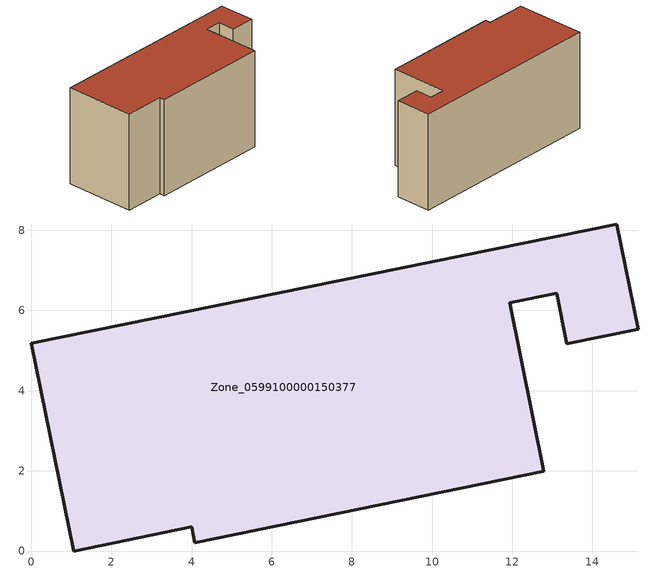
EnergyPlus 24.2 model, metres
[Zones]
Zone_0599100000150377
 floor ground (C_G): 1.06,0 0,5.18 14.61,8.16 15.14,5.53 13.36,5.17 13.11,6.43 11.93,6.19 12.79,1.99 4.08,0.21 4,0.6 z0
 wall outside (C_F): 13.11,6.43 13.36,5.17 15.14,5.53 14.61,8.16 0,5.18 1.06,0 4,0.6 4.08,0.21 12.79,1.99 11.93,6.19 13.11,6.43 z0:7.27
 roof outside (C_R): 12.79,1.99 11.93,6.19 13.11,6.43 13.36,5.17 15.14,5.53 14.61,8.16 0,5.18 1.06,0 4,0.6 4.08,0.21 z7.27
[BUILDING]
Pand.0599100000150377: North Axis=0; Terrain=City; Loads Convergence Tolerance Value=0.04; Temperature Convergence Tolerance Value=0.4; Solar Distribution=FullExterior; Maximum Number of Warmup Days=25; Minimum Number of Warmup Days=1
[Site:Location]
Rotterdam.The.Hague.AP_ZH_NLD Design_Conditions: Latitude=51.96; Longitude=4.45; Time Zone=1; Elevation=-4.5
[SITE:GROUNDTEMPERATURE:BUILDINGSURFACE]
18, 18, 18, 18, 18, 18, 18, 18, 18, 18, 18, 18
[MATERIAL] Thermal Absorptance=0.9; Solar Absorptance=0.7; Visible Absorptance=0.7
Name | Roughness | Thickness | Conductivity | Density | Specific Heat
G.TI.1975-1991 | MediumSmooth | 0.15 | 0.288461 | 540 | 1210
F.TI.1975-1991 | Rough | 0.3 | 0.230769 | 1920 | 840
R.TI.1975-1991 | MediumRough | 0.2 | 0.153846 | 1500 | 1000
[CONSTRUCTION]
C_G: G.TI.1975-1991
C_F: F.TI.1975-1991
C_R: R.TI.1975-1991
[ZONE]
Zone_0599100000150377: Type=1; Multiplier=1; Ceiling Height=Autocalculate; Volume=Autocalculate; Floor Area=autocalculate; Part of Total Floor Area=Yes
[ZONEINFILTRATION:DESIGNFLOWRATE]
Infil_Zone_0599100000150377: Zone or ZoneList or Space or SpaceList=Zone_0599100000150377; Schedule=AlwaysOn; Design Flow Rate Calculation Method=Flow/Area; Flow Rate per Floor Area=0.003; Constant Term Coefficient=1; Temperature Term Coefficient=0; Velocity Term Coefficient=0; Velocity Squared Term Coefficient=0
[HVACTEMPLATE:ZONE:IDEALLOADSAIRSYSTEM]
Zone_0599100000150377: Maximum Heating Supply Air Temperature=50; Minimum Cooling Supply Air Temperature=13; Maximum Heating Supply Air Humidity Ratio=0.0156; Minimum Cooling Supply Air Humidity Ratio=0.0077; Heating Limit=NoLimit; Cooling Limit=NoLimit; Dehumidification Control Type=ConstantSensibleHeatRatio; Cooling Sensible Heat Ratio=0.7; Dehumidification Setpoint=60; Humidification Control Type=None; Humidification Setpoint=30; Outdoor Air Method=None; Outdoor Air Flow Rate per Person=0.00944; Outdoor Air Flow Rate per Zone Floor Area=0; Outdoor Air Flow Rate per Zone=0; Demand Controlled Ventilation Type=None; Outdoor Air Economizer Type=NoEconomizer; Heat Recovery Type=None; Sensible Heat Recovery Effectiveness=0.7; Latent Heat Recovery Effectiveness=0.65
[ZONECONTROL:THERMOSTAT]
ThermostatControl_Zone_0599100000150377: Zone or ZoneList=Zone_0599100000150377; Control Type Schedule=DualSetpointControlType; Control 1=Thermostat_Zone_0599100000150377; Temperature Difference Between Cutout And Setpoint=0
[THERMOSTATSETPOINT:DUALSETPOINT]
Thermostat_Zone_0599100000150377: Heating Setpoint Temperature Schedule=HeatingSetpoint_Zone_0599100000150377; Cooling Setpoint Temperature Schedule=CoolingSetpoint_Zone_0599100000150377
[SCHEDULE:COMPACT]
HeatingSetpoint_Zone_0599100000150377: Through: 12/31, For: AllDays, Until: 24:00, 21
CoolingSetpoint_Zone_0599100000150377: Through: 12/31, For: AllDays, Until: 24:00, 24
DualSetpointControlType: Through: 12/31, For: AllDays, Until: 24:00, 4
AlwaysOn: Through: 12/31, For: AllDays, Until: 24:00, 1
